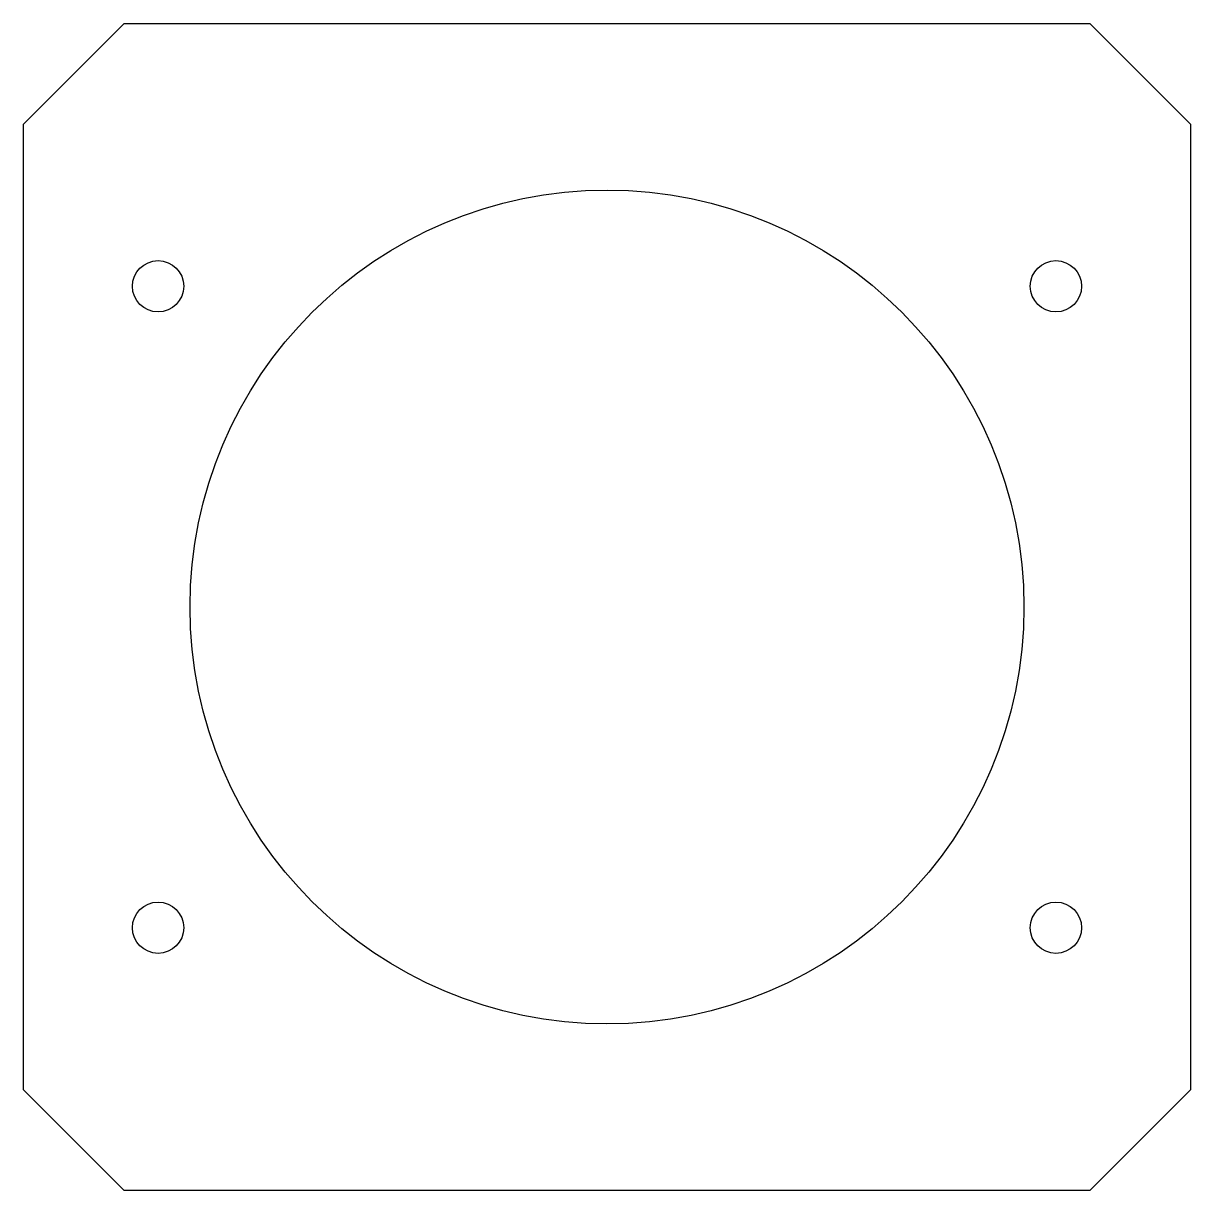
# Model space of a CAD drawing. Extents: x -45.5 to 45.5, y -45.5 to 45.5.
import ezdxf

# ---------------------------------------------------------------- set-up
doc = ezdxf.new("R2010")
doc.units = 0

msp = doc.modelspace()

# ---------------------------------------------------------------- linework, layer by layer
at = {"layer": 'COSTRUZIONI', "color": 0}
for centre in [(-35, 25), (35, 25), (-35, -25), (35, -25)]:
    msp.add_circle(centre, 2, dxfattribs=at)
at = {"layer": 'TAGLIO', "color": 3}
for p, q in [((-45.5, 37.646447), (-37.646447, 45.5)), ((-37.646447, 45.5), (37.646447, 45.5)), ((37.646447, 45.5), (45.5, 37.646447)), ((-45.5, -37.646447), (-45.5, 37.646447)), ((45.5, 37.646447), (45.5, -37.646447)), ((-37.646447, -45.5), (-45.5, -37.646447)), ((45.5, -37.646447), (37.646447, -45.5)), ((37.646447, -45.5), (-37.646447, -45.5))]:
    msp.add_line(p, q, dxfattribs=at)
msp.add_circle((0, 0), 32.5, dxfattribs=at)

doc.saveas('drawing.dxf')
